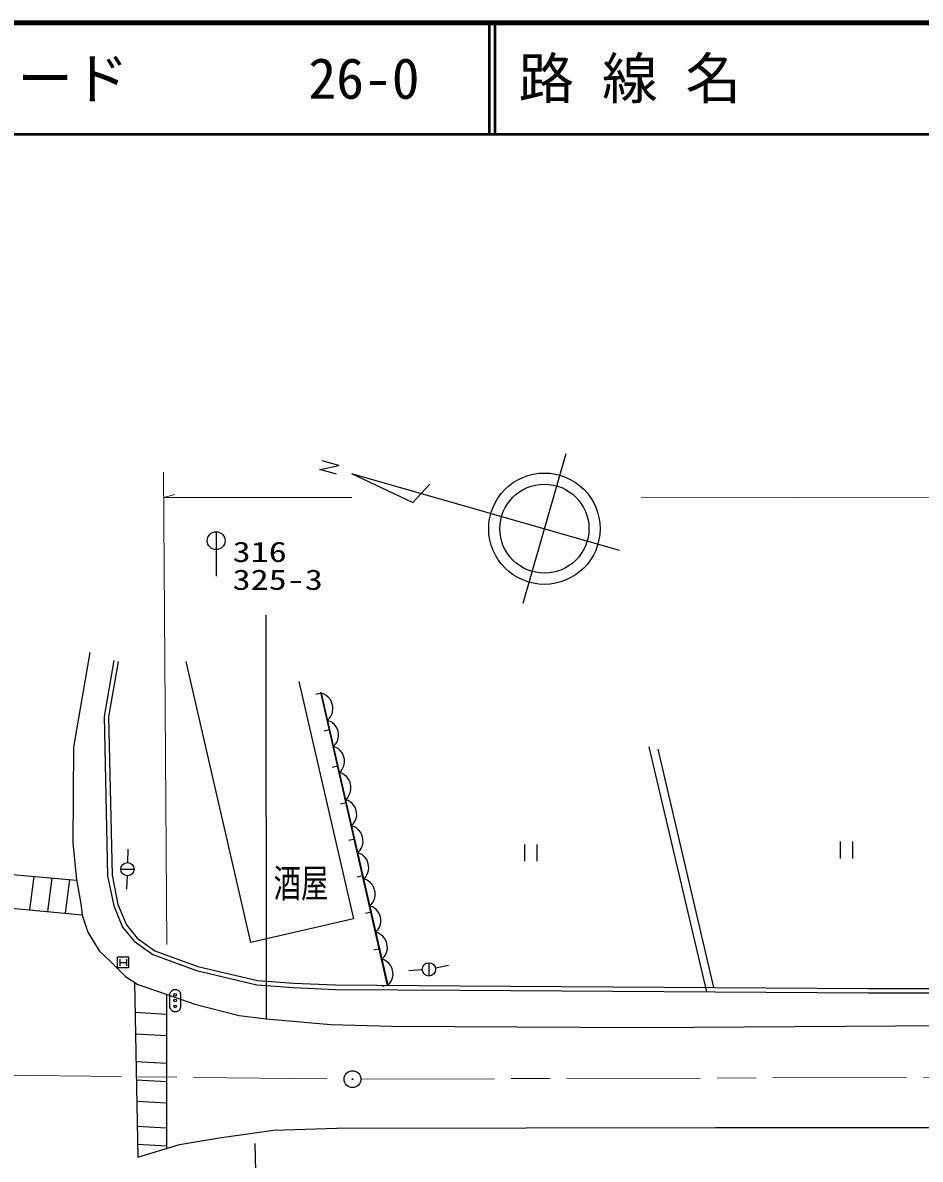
# Model space of a CAD drawing. Units: millimetres, scale not verified. Extents: x 40000 to 680000, y 20000 to 380000.
# Drawn here: x 135870 to 216447, y 277924 to 380000 of the extents above; entities that cross this region are included whole.
import ezdxf
from ezdxf.enums import TextEntityAlignment as Align

# ---------------------------------------------------------------- set-up
doc = ezdxf.new("R2010")
doc.units = ezdxf.units.MM
doc.header["$LTSCALE"] = 1000
doc.linetypes.add('CHAIN', pattern=[18.5, 12, -1.5, 3.5, -1.5])
for name, color, linetype, lineweight in [('M-BGD', 7, 'Continuous', 25), ('M-BMK', 2, 'CHAIN', 13), ('M-BMK-SRVR', 3, 'Continuous', 25), ('M-STR-HTXT', 7, 'Continuous', 13), ('M-STR-STRC', 7, 'Continuous', 25), ('M-TTL', 2, 'Continuous', 140), ('M-TTL-LINE', 7, 'Continuous', 50)]:
    doc.layers.add(name, color=color, linetype=linetype, lineweight=lineweight)
doc.layers.add('M-TTL-TXT', color=7, linetype='Continuous')
doc.styles.add('ＭＳ ゴシック', font='')
doc.styles.get('ＭＳ ゴシック').set_extended_font_data('MS Gothic')

msp = doc.modelspace()

# ---------------------------------------------------------------- linework, layer by layer
at = {"layer": 'M-BGD'}
for p, q in [((144046, 322712), (143167, 317680)), ((144440, 322644), (143568, 317649)), ((156343, 297390), (150532, 322625)), ((160658, 320826), (165565, 299514)), ((162657, 319772), (162170, 319661)), ((162594, 319883), (168571, 293663)), ((162933, 319688), (162655, 319779)), ((162657, 319772), (168634, 293551)), ((163112, 319575), (162933, 319688)), ((163303, 319413), (163112, 319575)), ((163516, 319154), (163303, 319413)), ((163631, 318873), (163516, 319154)), ((163698, 318580), (163631, 318873)), ((163716, 318277), (163698, 318580)), ((143167, 317680), (143487, 303381)), ((143568, 317649), (143886, 303426)), ((163211, 317341), (163421, 317543)), ((163421, 317543), (163534, 317723)), ((163534, 317723), (163636, 317951)), ((163636, 317951), (163716, 318277)), ((163404, 316494), (162917, 316383)), ((163477, 317254), (163211, 317341)), ((163649, 317146), (163477, 317254)), ((163833, 316991), (163649, 317146)), ((164037, 316742), (163833, 316991)), ((164148, 316472), (164037, 316742)), ((164212, 316191), (164148, 316472)), ((164055, 315367), (164153, 315587)), ((164153, 315587), (164229, 315899)), ((164229, 315899), (164212, 316191)), ((163744, 315001), (163946, 315195)), ((164010, 314914), (163744, 315001)), ((163946, 315195), (164055, 315367)), ((164183, 314806), (164010, 314914)), ((164366, 314651), (164183, 314806)), ((164570, 314402), (164366, 314651)), ((164681, 314132), (164570, 314402)), ((192085, 314953), (197262, 292961)), ((197900, 293357), (192916, 314762)), ((164745, 313851), (164681, 314132)), ((164686, 313247), (164762, 313559)), ((164762, 313559), (164745, 313851)), ((164151, 313217), (163664, 313105)), ((164278, 312661), (164480, 312855)), ((164555, 312571), (164278, 312661)), ((164480, 312855), (164588, 313027)), ((164734, 312458), (164555, 312571)), ((164588, 313027), (164686, 313247)), ((164925, 312296), (164734, 312458)), ((165138, 312037), (164925, 312296)), ((165253, 311755), (165138, 312037)), ((165320, 311463), (165253, 311755)), ((165338, 311159), (165320, 311463)), ((164833, 310224), (165044, 310426)), ((165044, 310426), (165157, 310605)), ((165157, 310605), (165259, 310833)), ((165259, 310833), (165338, 311159)), ((164898, 309939), (164411, 309828)), ((165099, 310137), (164833, 310224)), ((165272, 310028), (165099, 310137)), ((165455, 309873), (165272, 310028)), ((165659, 309624), (165455, 309873)), ((165770, 309354), (165659, 309624)), ((165834, 309073), (165770, 309354)), ((165677, 308250), (165775, 308469)), ((165775, 308469), (165851, 308782)), ((165851, 308782), (165834, 309073)), ((165367, 307884), (165569, 308077)), ((165644, 307793), (165367, 307884)), ((165569, 308077), (165677, 308250)), ((165823, 307680), (165644, 307793)), ((166014, 307518), (165823, 307680)), ((166227, 307259), (166014, 307518)), ((166342, 306978), (166227, 307259)), ((165645, 306662), (165158, 306550)), ((166409, 306685), (166342, 306978)), ((166347, 306056), (166427, 306382)), ((166427, 306382), (166409, 306685)), ((209243, 306451), (209243, 304951)), ((210383, 304951), (210383, 306451)), ((145294, 304579), (145345, 305777)), ((165922, 305446), (166133, 305648)), ((166188, 305359), (165922, 305446)), ((166133, 305648), (166246, 305828)), ((166361, 305251), (166188, 305359)), ((166246, 305828), (166347, 306056)), ((166544, 305096), (166361, 305251)), ((180910, 306202), (180910, 304702)), ((182050, 304702), (182050, 306202)), ((166748, 304847), (166544, 305096)), ((166859, 304577), (166748, 304847)), ((166923, 304296), (166859, 304577)), ((166940, 304004), (166923, 304296)), ((130350, 303928), (140703, 302981)), ((136880, 303331), (136489, 300325)), ((138473, 303185), (138081, 300171)), ((143487, 303381), (144036, 300694)), ((143886, 303426), (144420, 300812)), ((144668, 303979), (145868, 303979)), ((145239, 303380), (145181, 302181)), ((166392, 303384), (165905, 303273)), ((166456, 303106), (166658, 303300)), ((166658, 303300), (166766, 303472)), ((166766, 303472), (166864, 303692)), ((166864, 303692), (166940, 304004)), ((140059, 303040), (139665, 300018)), ((166733, 303016), (166456, 303106)), ((166912, 302903), (166733, 303016)), ((167103, 302741), (166912, 302903)), ((167316, 302482), (167103, 302741)), ((167431, 302200), (167316, 302482)), ((167498, 301908), (167431, 302200)), ((167335, 301050), (167436, 301279)), ((167436, 301279), (167516, 301604)), ((167516, 301604), (167498, 301908)), ((129276, 301024), (141200, 299869)), ((144036, 300694), (144834, 298777)), ((144420, 300812), (145181, 298984)), ((167139, 300106), (166652, 299995)), ((167011, 300669), (167222, 300871)), ((167277, 300582), (167011, 300669)), ((167222, 300871), (167335, 301050)), ((167450, 300473), (167277, 300582)), ((167633, 300318), (167450, 300473)), ((167837, 300069), (167633, 300318)), ((165565, 299514), (156343, 297390)), ((167948, 299799), (167837, 300069)), ((168012, 299518), (167948, 299799)), ((167953, 298914), (168029, 299227)), ((168029, 299227), (168012, 299518)), ((144834, 298777), (145873, 297499)), ((145181, 298984), (146149, 297793)), ((167545, 298329), (167747, 298523)), ((167822, 298238), (167545, 298329)), ((167747, 298523), (167855, 298695)), ((168001, 298125), (167822, 298238)), ((167855, 298695), (167953, 298914)), ((168192, 297964), (168001, 298125)), ((145873, 297499), (147550, 296300)), ((146149, 297793), (147739, 296657)), ((168405, 297704), (168192, 297964)), ((168520, 297423), (168405, 297704)), ((168587, 297131), (168520, 297423)), ((168605, 296827), (168587, 297131)), ((144378, 295104), (144378, 296104)), ((144378, 296104), (145378, 296104)), ((145378, 296104), (145378, 295104)), ((147550, 296300), (151465, 294863)), ((147739, 296657), (151580, 295246)), ((167887, 296829), (167399, 296718)), ((168100, 295891), (168311, 296093)), ((168311, 296093), (168424, 296273)), ((168424, 296273), (168525, 296501)), ((168525, 296501), (168605, 296827)), ((145378, 295104), (144378, 295104)), ((144578, 295904), (144578, 295304)), ((144578, 295604), (145178, 295604)), ((145178, 295904), (145178, 295304)), ((151580, 295246), (156957, 293981)), ((168366, 295804), (168100, 295891)), ((168539, 295696), (168366, 295804)), ((168722, 295541), (168539, 295696)), ((168926, 295292), (168722, 295541)), ((169037, 295022), (168926, 295292)), ((169101, 294741), (169037, 295022)), ((172331, 295580), (172331, 294380)), ((172919, 295103), (174093, 295349)), ((151465, 294863), (156897, 293584)), ((156957, 293981), (160195, 293744)), ((168944, 293917), (169042, 294137)), ((169042, 294137), (169118, 294449)), ((169118, 294449), (169101, 294741)), ((171733, 294939), (170535, 294858)), ((145892, 293822), (146198, 278100)), ((149084, 292776), (149164, 292976)), ((149164, 292976), (149284, 293096)), ((149284, 293096), (149444, 293176)), ((149444, 293176), (149684, 293176)), ((149684, 293176), (149844, 293096)), ((149844, 293096), (149964, 292976)), ((149964, 292976), (150044, 292776)), ((156897, 293584), (160172, 293345)), ((160172, 293345), (163926, 293185)), ((160195, 293744), (163936, 293585)), ((163926, 293185), (175110, 293105)), ((163936, 293585), (175113, 293505)), ((168634, 293551), (168146, 293440)), ((168634, 293551), (168836, 293745)), ((168836, 293745), (168944, 293917)), ((175110, 293105), (211767, 292867)), ((175113, 293505), (211768, 293267)), ((211768, 293267), (240281, 293267)), ((148785, 292727), (148779, 278894)), ((149084, 291576), (149084, 292776)), ((150044, 292776), (150044, 291576)), ((211767, 292867), (240279, 292867)), ((145945, 291123), (148784, 290961)), ((149164, 291376), (149084, 291576)), ((149284, 291256), (149164, 291376)), ((149444, 291176), (149284, 291256)), ((149684, 291176), (149444, 291176)), ((149844, 291256), (149684, 291176)), ((149964, 291376), (149844, 291256)), ((150044, 291576), (149964, 291376)), ((145982, 289191), (148783, 289030)), ((146031, 286716), (148782, 286559)), ((146063, 285050), (148782, 284895)), ((146100, 283136), (148781, 282982)), ((146144, 280887), (148780, 280736)), ((146175, 279288), (148779, 279139))]:
    msp.add_line(p, q, dxfattribs=at)
for centre, radius in [((145268, 303979), 600), ((172331, 294980), 600), ((149564, 292696), 120), ((149564, 292176), 120), ((149564, 291656), 120)]:
    msp.add_circle(centre, radius, dxfattribs=at)
at = {"layer": 'M-BMK'}
for p, q in [((132711, 285485), (164724, 285127)), ((166224, 285121), (264711, 285427))]:
    msp.add_line(p, q, dxfattribs=at)
at = {"layer": 'M-BMK-SRVR'}
for p, q in [((184632, 341287), (180771, 327830)), ((162545, 339889), (164254, 340232)), ((164254, 340232), (162762, 340651)), ((164029, 339463), (162545, 339889)), ((165400, 339524), (170891, 336907)), ((165400, 339524), (189430, 332628)), ((170891, 336907), (172404, 338554))]:
    msp.add_line(p, q, dxfattribs=at)
for centre, radius in [((182702, 334559), 5000), ((182702, 334559), 4000), ((165474, 285118), 750), ((165474, 285118), 30)]:
    msp.add_circle(centre, radius, dxfattribs=at)
at = {"layer": 'M-STR-HTXT'}
for p, q in [((148514, 339629), (148814, 297226)), ((572094, 338197), (191387, 337327)), ((148530, 337361), (149530, 337641)), ((148530, 337361), (165417, 337361))]:
    msp.add_line(p, q, dxfattribs=at)
at = {"layer": 'M-STR-STRC'}
for p, q in [((153232, 334280), (153232, 330280)), ((157695, 326782), (157713, 290543)), ((141905, 323432), (140435, 314932)), ((140435, 314932), (140372, 306305)), ((140372, 306305), (140691, 303046)), ((140691, 303046), (141075, 300873)), ((141075, 300873), (141202, 299850)), ((141202, 299850), (141714, 298317)), ((141714, 298317), (142736, 296655)), ((142736, 296655), (143651, 295776)), ((143651, 295776), (145089, 294338)), ((145089, 294338), (146207, 293619)), ((146207, 293619), (148045, 292980)), ((148045, 292980), (151320, 291862)), ((151320, 291862), (155314, 290823)), ((155314, 290823), (157713, 290543)), ((157713, 290543), (163542, 290025)), ((163542, 290025), (168974, 289865)), ((191588, 289767), (233046, 290031)), ((168974, 289865), (191588, 289767)), ((158379, 280530), (164067, 280722)), ((164067, 280722), (198072, 280765)), ((198072, 280765), (231182, 280782)), ((149944, 279252), (153714, 279891)), ((153714, 279891), (158379, 280530)), ((146198, 278100), (149944, 279252)), ((156719, 279348), (157319, 247494))]:
    msp.add_line(p, q, dxfattribs=at)
msp.add_circle((153232, 333480), 800, dxfattribs=at)
at = {"layer": 'M-TTL'}
msp.add_line((680000, 380000), (40000, 380000), dxfattribs=at)
at = {"layer": 'M-TTL-LINE'}
for p, q in [((177750, 380000), (177750, 370000)), ((178250, 380000), (178250, 370000)), ((40000, 370000), (680000, 370000))]:
    msp.add_line(p, q, dxfattribs=at)

# ---------------------------------------------------------------- texts
at = {"layer": 'M-BGD', "style": 'ＭＳ ゴシック', "width": 0.7}
msp.add_text('酒屋', height=2566, dxfattribs=at).set_placement((158402, 300670), align=Align.BOTTOM_LEFT)
at = {"layer": 'M-STR-STRC', "style": 'ＭＳ ゴシック', "width": 1.3}
for s, p in [('316', (154712, 331013)), ('325-3', (154712, 328513))]:
    msp.add_text(s, height=1833, dxfattribs=at).set_placement(p, align=Align.BOTTOM_LEFT)
at = {"layer": 'M-TTL-TXT', "style": 'ＭＳ ゴシック'}
for s, p in [('図面コード', (120380, 375000)), ('26-0', (161521, 375000)), ('路 線 名', (180380, 375000))]:
    msp.add_text(s, height=3666, dxfattribs=at).set_placement(p, align=Align.MIDDLE_LEFT)

doc.saveas('drawing.dxf')
